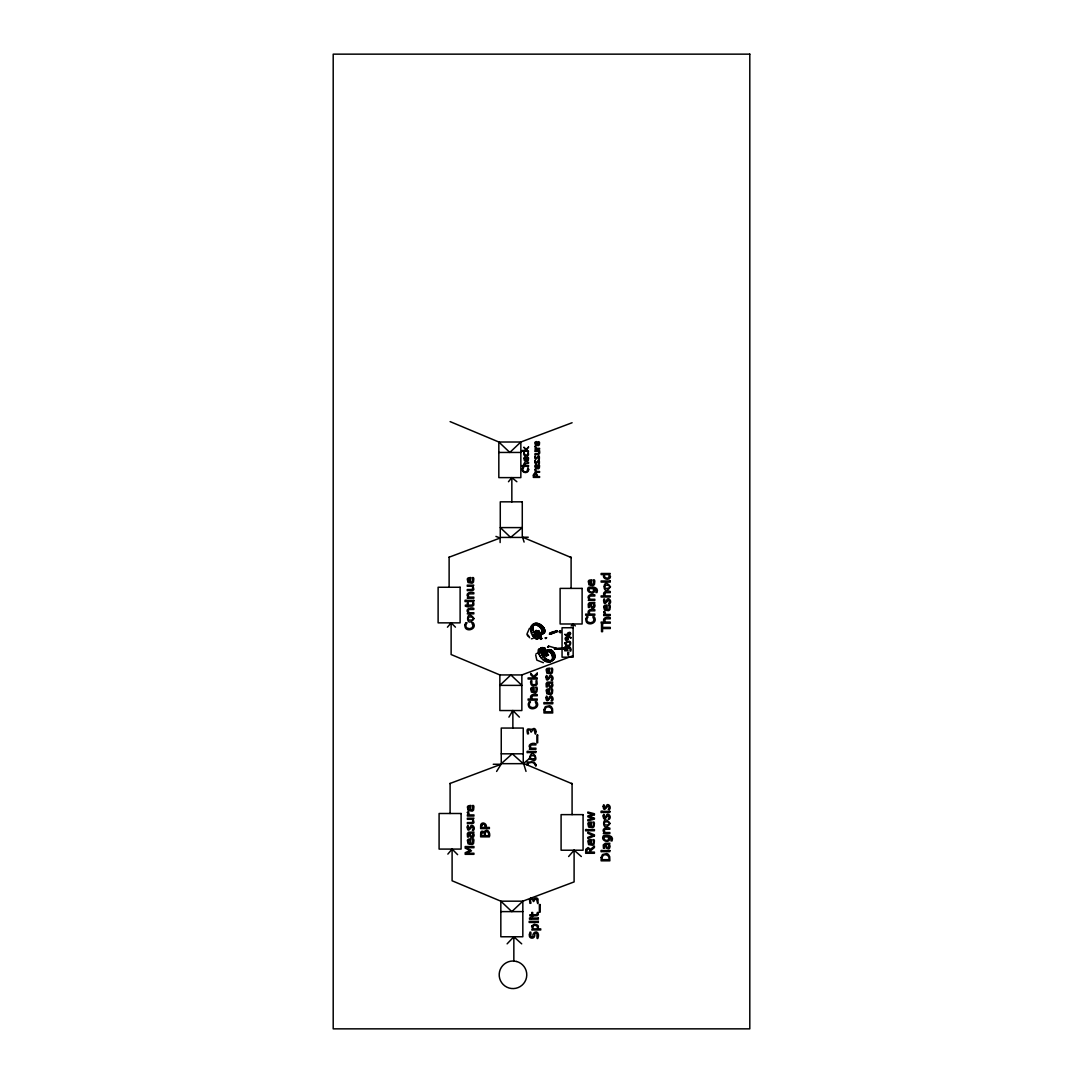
<?xml version="1.0" encoding="UTF-8"?>
<svg xmlns="http://www.w3.org/2000/svg" width="1083" height="1083" viewBox="0 0 1083 1083"><rect width="100%" height="100%" fill="white"/><g stroke="black" fill="none" stroke-linecap="round" stroke-linejoin="round"><path stroke-width="1.5" d="M546.414 638.063L545.534 637.955L546.157 638.334M538.305 631.836L538.684 630.563L537.764 632.986L537.276 630.78M538.63 632.662L539.307 631.227L538.129 631.66M537.858 638.726L538.644 637.373L537.006 634.706L539.388 633.352L540.755 634.773L540.796 636.777L536.938 639.132C532.132 637.44 529.465 630.861 531.32 626.15C535.977 617.5 550.963 630.306 541.866 634.327M540.241 637.373L539.32 637.779C534.515 636.087 531.848 629.507 533.702 624.796L534.988 623.618M539.672 635.139C546.956 633.271 537.94 622.251 532.606 624.972M550.502 661.618C555.051 658.775 551.274 649.962 546.157 651.181C551.139 645.996 557.731 655.377 553.711 659.601C547.416 666.438 537.29 657.002 538.441 649.678L542.773 647.58L544.681 648.392L545.9 650.626L543.287 652.548L545.9 650.626M545.967 653.239L548.431 651.316L548.539 649.827M552.885 660.264C546.59 662.241 539.997 654.389 540.823 648.324L541.595 647.58M537.669 631.037L536.978 631.727L538.089 631.876M535.056 633.284L536.207 633.677L535.083 631.971M535.855 634.286L535.286 634.178M540.255 638.239L540.498 639.363L541.987 638.51L540.945 637.589M540.539 638.293L540.715 639.038L541.703 638.469L540.999 637.86M534.988 633.582L535.029 632.675L535.625 633.176M535.002 632.486L535.273 631.565M546.157 651.181L548.188 650.247L543.856 652.887L544.776 652.927M547.199 653.049L545.71 654.01L546.157 655.337L547.199 655.31M538.535 636.235L544.844 632.106L542.583 632.364L544.79 630.089L541.947 630.265L543.856 627.937L540.728 628.208L543.111 626.854L539.713 627.084L542.082 625.73L538.305 625.933L539.456 623.903L536.031 624.905M549.392 662.092L554.306 658.924L552.384 659.276L554.943 656.46L552.574 657.814L554.821 655.147L552.438 656.501L554.482 653.997L551.64 654.376L553.345 651.871L550.286 652.413L551.572 650.206L549.189 651.56L550.787 649.814L546.049 652.67M543.476 654.308L542.732 654.552L543.72 654.024L544.614 655.756M508.915 717.136L512.868 710.543L519.38 717.136M529.533 628.208L526.988 633.893L528.788 636.276L527.123 635.031M496.596 771.448L501.104 764.26L493.239 764.26M609.445 848.206L610.04 846.703A3.263 3.263 0 0 0 609.431 844.754L609.851 843.251L605.411 843.251L603.258 844.902L603.434 848.246L604.558 848.246L604.165 845.43L605.519 844.347L606.331 848.111L608.389 848.788A1.922 1.922 0 0 0 609.445 848.206M508.469 481.732L511.839 477.617L516.862 481.732M447.848 854.108L452.098 849.086L457.622 854.663M447.428 627.206L451.124 622.86L455.442 627.152M568.616 856.518L574.098 850.223L581.341 856.518M542.664 648.379L544.857 647.864L544.37 649.164M544.18 648.934L544.505 648.054L543.436 647.986M507.115 943.848L513.843 936.768L521.708 943.848M549.758 633.325L549.379 634.178L550.326 634.272L556.892 631.822L557.42 630.739L549.758 633.325L550.719 633.42L550.326 634.272M556.296 630.59L555.769 631.673L556.892 631.822M556.405 630.793C559.234 631.822 550.002 630.604 549.866 634.205M563.566 648.094C570.335 649.935 539.266 647.742 564.067 649.11L564.135 647.742L555.024 648.595M571.134 626.001L573.11 623.984L575.357 625.92M543.937 633.257L542.163 633.257L540.417 634.828L541.432 632.269L538.806 633.758M548.648 646.768L547.795 646.971L548.688 646.47M501.253 763.664L512.259 753.822L523.251 763.664L523.251 728.06L501.253 728.06L501.253 763.664L523.251 763.664M542.718 650.924L544.925 649.665L546.13 650.179M543.287 650.802L544.763 649.962M560.398 631.416L559.004 631.795M526.013 771.394L523.576 763.434L529.397 758.574C532.01 744.454 542.502 766.547 529.397 758.574M547.876 651.059L549.731 649.597L547.362 650.951M548.404 651.167L550.259 649.705L545.818 652.223M530.562 898.24L529.506 899.756L529.939 903.344C532.768 904.075 528.626 899.946 531.32 899.242C533.405 898.497 532.809 903.195 534.054 901.042C537.087 894.423 536.951 904.088 537.94 903.601L538.048 899.147A2.613 2.613 0 0 0 536.302 897.888C533.188 898.457 533.96 900.122 530.995 898.078M545.778 652.927L547.105 651.573L543.639 652.968M565.678 645.901L566.152 645.671M537.29 634.57L541.432 632.269M538.413 633.839L540.255 632.702L537.276 634.313M533.54 624.647L535.909 623.294M531.32 626.15L533.702 624.796M534.812 624.647L537.195 623.294M530.805 627.558L533.188 626.204M530.67 628.966L533.053 627.612M538.305 625.933L540.688 624.58M530.846 631.091L533.229 629.737M531.401 633.068L533.784 631.714M541.473 629.291L543.856 627.937M532.443 635.22L534.826 633.866M541.947 630.265L544.329 628.912M533.229 636.438L535.611 635.085M542.407 631.443L544.79 630.089M537.669 635.098L541.649 632.729L542.163 633.257L539.781 634.611M542.583 632.364L544.966 631.01M534.298 637.643L536.667 636.29M538.373 636.127L540.755 634.773M541.554 634.611L544.559 632.702L542.461 633.46M535.692 638.78L538.075 637.427M538.644 637.373L541.026 636.019M536.938 639.132L540.796 636.777M538.441 649.678L540.823 648.324M539.212 648.934L542.773 647.58M538.237 651.127L540.62 649.773M540.39 648.934L543.788 647.851M541.405 649.204L542.299 649.746L544.681 648.392M538.413 652.494L540.796 651.14M543.517 651.98L543.192 650.883L545.575 649.529M538.82 653.794L541.202 652.453M539.862 655.946L542.245 654.592M550.286 652.413L552.668 651.059M541.189 657.787L543.571 656.433M550.963 653.225L553.345 651.871M551.64 654.376L554.009 653.022M542.962 659.588L545.345 658.234M552.113 655.35L554.482 653.997M544.356 660.698L546.739 659.344M546.089 661.659L548.472 660.305M552.384 659.276L554.767 657.923M548.282 662.16L550.665 660.806M537.006 634.435L538.941 633.352M560.155 632.865L560.913 632.364M544.004 652.954L546.306 652.034L544.086 653.577M566.26 645.563L565.597 646.226M539.794 634.936L541.013 634.652L538.089 636.587M556.797 631.619L550.232 634.11L550.218 633.393M572.095 422.749L520.842 442.013L498.83 442.013L450.108 421.612M448.863 557.298L500.129 538.034L500.129 542.556M451.124 622.86L451.124 654.538L499.859 674.939L521.857 674.939L573.11 655.675M449.851 783.537L501.104 764.26M547.24 654.971L548.458 654.552L546.414 654.254L548.512 655.323L547.037 654.416M536.071 653.699L537.899 653.13M545.805 651.6L548.201 650.869M531.401 638.848L533.174 638.347M559.857 630.726L560.656 630.861L559.424 631.836M555.173 648.934L555.85 648.27M555.268 649.299L556.283 648.297L548.567 646.091L547.565 647.092L548.445 647.214L548.567 646.091M564.135 647.742L562.97 648.406L563.39 649.272M537.52 633.893L539.266 634.083M547.091 655.662L546.157 655.337L546.807 654.47M555.389 649.083L563.512 649.015M498.83 452.45L520.842 452.45M524.091 542.069L522.602 537.209L528.26 537.209M573.164 627.747L562.05 627.747L562.05 657.178L573.164 657.178L573.11 623.984M501.253 753.822L523.251 753.822M500.833 911.615L522.832 911.615M570.375 557.204L571.107 557.204L571.107 588.394M571.35 783.442L572.081 783.442L572.081 814.633M545.67 651.194L546.36 651.221M543.287 652.548L543.977 652.575M543.395 662.715L536.816 660.116L535.679 654.931M495.933 536.396L500.129 538.034M542.448 653.942L542.014 652.859L542.664 653.306M522.602 537.209L571.337 557.61M523.576 763.434L572.311 783.835M529.614 637.725L527.99 635.802M542.299 649.746L543.192 650.883M545.71 654.01L546.698 655.296M546.563 656.46L544.735 654.349L545.169 655.77M537.29 631.227L537.764 632.986M574.098 850.223L574.098 881.914L522.832 901.178L500.833 901.178L452.098 880.777L452.098 849.086M521.857 674.939L521.857 710.543L499.859 710.543L499.859 674.939M513.843 936.768L513.843 961.366M512.868 710.543L512.868 728.06M511.839 477.617L511.839 501.957M450.095 783.442L450.095 813.495M449.12 557.204L449.12 587.257M545.304 637.928L545.697 638.618L546.644 637.63L545.304 637.928M467.382 812.318L468.343 814.93L467.369 814.93L467.369 816.027L473.934 816.027L473.934 814.93L469.277 814.93L468.573 811.993L467.382 812.318M534.907 446.48L535.598 448.335L534.907 449.12L539.591 449.12L539.591 448.335L536.261 448.335L535.76 446.237L534.907 446.48M534.907 469.643L535.598 471.498L534.907 472.283L539.591 472.283L539.591 471.498L536.261 471.498L535.76 469.413L534.907 469.643M603.732 611.854L604.68 614.467L603.718 614.467L603.718 615.564L610.27 615.564L610.27 614.467L605.614 614.467L604.923 611.529L603.732 611.854M481.678 833.328L481.637 835.683L484.155 835.683C485.468 833.775 482.463 830.539 481.678 833.328M544.004 709.649L543.964 712.98L552.696 712.98L552.533 708.824L551.355 706.712A4.291 4.291 0 0 0 549.474 705.723L545.304 706.685L544.004 709.649M601.16 857.492L601.119 860.823L609.851 860.823L609.688 856.68L608.511 854.568A4.291 4.291 0 0 0 606.629 853.566L602.459 854.541L601.16 857.492M480.676 825.503L480.635 828.603L489.381 828.603L489.381 827.439L486.118 827.439C487.81 823.378 481.028 820.833 480.676 825.503M485.184 832.881L485.143 835.683L488.392 835.683C489.976 833.26 486.253 829.375 485.184 832.881M533.364 475.193L533.337 477.4L539.591 477.4L539.591 476.574L537.263 476.574C538.454 473.664 533.621 471.85 533.364 475.193M480.717 832.827L480.635 836.848L489.381 836.848C490.707 834.113 488.311 828.102 484.913 831.04C484.71 833.274 480.987 829.009 480.717 832.827M529.452 934.263C528.111 939.475 535.841 939.53 534.691 934.101C538.887 929.823 535.625 939.733 537.777 938.474L538.292 936.944A7.527 7.527 0 0 0 538.413 934.426C537.601 929.566 531.97 932.477 532.931 936.551C528.694 939.462 532.498 930.947 530.02 932.097L529.452 934.263M464.959 624.959C463.93 633.23 478.131 629.792 473.19 622.698L471.822 622.698L472.973 625.73L472.12 627.842L469.453 628.736L466.8 627.883A2.613 2.613 0 0 1 465.974 626.367A4.142 4.142 0 0 1 466.191 624.214L467.071 622.779L465.69 622.698L464.959 624.959M467.247 827.074C467.761 835.846 472.797 822.376 473.095 828.495A4.427 4.427 0 0 1 472.296 830.282L473.542 830.336C476.236 827.398 471.01 822.444 470.157 827.453C468.059 832.245 469.074 824.84 467.707 825.476L467.247 827.074M534.812 457.012C535.178 463.28 538.765 453.655 538.996 458.028A3.168 3.168 0 0 1 538.413 459.3L539.307 459.341C540.133 449.919 535.016 463.077 535.137 455.875L534.812 457.012M534.812 461.493C535.178 467.748 538.765 458.123 538.996 462.509A3.168 3.168 0 0 1 538.413 463.781L539.307 463.822C540.146 454.413 535.002 467.545 535.137 460.343L534.812 461.493M528.396 703.95C527.367 712.208 541.554 708.783 536.613 701.689L535.259 701.689L536.41 704.708L535.557 706.833L532.89 707.727L530.223 706.874A2.613 2.613 0 0 1 529.397 705.358A4.142 4.142 0 0 1 529.614 703.205L530.494 701.77L529.113 701.689L528.396 703.95M536.085 731.553L535.543 734.139C534.555 734.64 534.677 724.974 531.658 731.594C530.399 733.746 530.995 729.035 528.924 729.793C526.23 730.511 530.359 734.599 527.543 733.895C525.431 725.082 530.697 731.377 533.892 728.439A2.613 2.613 0 0 1 535.638 729.685L536.085 731.553M546.022 677.024C546.536 685.796 551.558 672.326 551.87 678.445A4.427 4.427 0 0 1 551.071 680.232L552.303 680.3C554.997 677.349 549.785 672.394 548.932 677.403C546.807 682.236 547.849 674.682 546.482 675.426L546.022 677.024M546.022 697.669C546.536 706.441 551.558 692.971 551.87 699.09A4.427 4.427 0 0 1 551.071 700.877L552.303 700.945C554.997 697.994 549.785 693.039 548.932 698.048C546.807 702.894 547.849 695.327 546.482 696.071L546.022 697.669M585.957 619.029C584.928 627.287 599.129 623.862 594.188 616.769L592.821 616.769L593.971 619.787L593.118 621.913L590.452 622.806L587.785 621.953A2.613 2.613 0 0 1 586.959 620.437A4.142 4.142 0 0 1 587.189 618.285L588.069 616.85L586.688 616.769L585.957 619.029M603.597 600.442C604.097 609.215 609.133 595.745 609.431 601.864A4.427 4.427 0 0 1 608.632 603.651L609.878 603.718C612.572 600.767 607.36 595.812 606.494 600.821C604.395 605.627 605.411 598.209 604.043 598.845L603.597 600.442M603.177 806.334C603.691 815.106 608.714 801.637 609.025 807.756A4.427 4.427 0 0 1 608.226 809.556L609.458 809.61C612.152 806.659 606.94 801.704 606.074 806.713C603.976 811.519 604.991 804.114 603.637 804.737L603.177 806.334M603.177 815.905C603.691 824.677 608.714 811.194 609.025 817.327A4.427 4.427 0 0 1 608.226 819.114L609.458 819.168C612.152 816.23 606.94 811.275 606.074 816.284C603.976 821.076 604.991 813.671 603.637 814.308L603.177 815.905M536.031 764.639L535.868 766.182C534.109 764.3 534.758 760.794 528.098 763.217L528.098 765.072L527.164 765.072L527.164 762.053L534.176 762.107L536.031 764.639M596.313 590.438L595.894 592.536L597.017 592.536C599.251 587 591.887 586.35 588.259 587.446C584.644 593.579 597.599 595.42 593.931 588.556L595.799 588.935L596.313 590.438M611.354 838.811L610.934 840.895L612.057 840.895C614.291 835.359 606.913 834.709 603.299 835.805C599.684 841.938 612.626 843.779 608.957 836.915L610.839 837.294L611.354 838.811M472.987 603.881L471.985 605.086L468.194 605.113L468.194 602.825L467.26 602.825L467.26 605.113L465.379 605.113L465.379 606.209L468.194 606.954L468.194 606.209L472.702 606.074L473.812 605.045L473.758 602.825L472.77 602.825L472.987 603.881M537.479 913.51L536.478 914.715L532.687 914.742L532.687 912.468L531.753 912.468L531.753 914.742L529.871 914.742L529.871 915.852L532.687 916.597L532.687 915.852L537.195 915.717L538.305 914.688L538.251 912.468L537.263 912.468L537.479 913.51M472.946 588.137L471.85 589.49L467.26 589.531L467.26 590.641L473.014 590.316A1.828 1.828 0 0 0 473.84 589.369L473.095 586.255L473.826 585.158L467.26 585.158L467.26 586.255L472.161 586.255L472.946 588.137M468.235 834.194L468.641 837.01L467.518 837.01L467.328 833.68L468.425 832.218L473.934 832.028L473.515 833.517A3.263 3.263 0 0 1 474.11 835.48L473.528 836.983A1.922 1.922 0 0 1 472.459 837.565C468.898 839 470.401 830.458 468.235 834.194M473.068 821.185L471.958 822.538L467.369 822.579L467.369 823.689L473.136 823.364A1.828 1.828 0 0 0 473.961 822.417L473.203 819.303L473.934 818.207L467.369 818.207L467.369 819.303L472.269 819.303L473.068 821.185M538.968 452.816L538.183 453.777L534.907 453.804L534.907 454.589L538.711 454.494L539.713 453.032L539.591 450.677L534.907 450.677L534.907 451.462L538.4 451.462L538.968 452.816M547.01 684.145L547.402 686.974L546.279 686.974L546.103 683.63L547.186 682.168L552.696 681.979L552.276 683.468A3.263 3.263 0 0 1 552.885 685.431L552.289 686.933A1.922 1.922 0 0 1 551.233 687.515C547.673 688.964 549.176 680.408 547.01 684.145M589.125 604.68L589.518 607.495L588.407 607.495L588.218 604.152L589.301 602.703L594.824 602.5L594.405 604.003A3.263 3.263 0 0 1 595 605.952L594.418 607.455A1.922 1.922 0 0 1 593.349 608.037C589.788 609.485 591.291 600.943 589.125 604.68M523.779 453.411L524.118 455.131A2.098 2.098 0 0 0 525.187 455.943L527.705 455.74A1.895 1.895 0 0 0 528.504 454.738L528.26 452.301C528.45 456.092 523.996 456.133 524.145 452.301L523.779 453.411M530.575 682.046L531.049 684.47A2.938 2.938 0 0 0 532.538 685.607L536.071 685.309A2.653 2.653 0 0 0 537.182 683.914L536.843 680.503C534.515 679.867 538.17 685.417 533.973 684.686C529.79 685.431 533.31 679.88 531.09 680.503L530.575 682.046M473.014 579.987L472.445 581.639L470.658 582.329L470.658 577.496L468.289 577.889A2.274 2.274 0 0 0 467.274 579.08L468.032 582.573L472.026 583.209A2.789 2.789 0 0 0 473.474 582.031L473.812 578.755L473.42 577.618L472.215 577.618L473.014 579.987M473.122 807.904L472.554 809.556L470.767 810.246L470.767 805.414L468.397 805.806A2.274 2.274 0 0 0 467.382 806.997L468.14 810.49L472.134 811.126A2.789 2.789 0 0 0 473.582 809.949L473.921 806.673L473.528 805.535L472.323 805.535L473.122 807.904M473.122 841.301L472.554 842.94L470.767 843.63L470.767 838.797L468.397 839.203A2.274 2.274 0 0 0 467.382 840.381L468.14 843.874L472.134 844.523A2.789 2.789 0 0 0 473.582 843.332L473.921 840.07L473.528 838.919L472.323 838.919L473.122 841.301M527.962 458.759C526.108 463.389 527.435 455.442 524.592 457.256A1.625 1.625 0 0 0 523.874 458.095L524.402 460.586L527.259 461.06A1.99 1.99 0 0 0 528.301 460.207L528.545 457.865L527.407 457.053L527.962 458.759M539.009 443.326C537.154 447.956 538.468 440.009 535.625 441.823A1.625 1.625 0 0 0 534.907 442.676L535.449 445.167L538.305 445.627A1.99 1.99 0 0 0 539.334 444.775L539.578 442.446L538.441 441.634L539.009 443.326M539.009 466.489C537.154 471.132 538.468 463.172 535.625 464.986A1.625 1.625 0 0 0 534.907 465.839L535.449 468.33L538.305 468.79A1.99 1.99 0 0 0 539.334 467.937L539.578 465.609L538.441 464.797L539.009 466.489M536.437 689.533L535.882 691.184L534.081 691.861L534.081 687.028L531.712 687.434A2.274 2.274 0 0 0 530.697 688.626L531.455 692.105L535.449 692.754A2.789 2.789 0 0 0 536.911 691.563L537.249 688.301L536.843 687.163L535.652 687.163L536.437 689.533M551.897 670.607L551.328 672.245L549.541 672.936L549.541 668.103L547.159 668.509A2.274 2.274 0 0 0 546.157 669.687L546.901 673.179L550.895 673.829A2.789 2.789 0 0 0 552.357 672.638L552.696 669.362L552.303 668.225L551.098 668.225L551.897 670.607M551.897 691.252L551.328 692.903L549.541 693.58L549.541 688.747L547.159 689.154A2.274 2.274 0 0 0 546.157 690.331L546.901 693.824L550.895 694.474A2.789 2.789 0 0 0 552.357 693.282L552.696 690.02L552.303 688.883L551.098 688.883L551.897 691.252M594.012 582.288L593.443 583.94L591.656 584.617L591.656 579.784L589.287 580.19A2.274 2.274 0 0 0 588.272 581.381L589.03 584.861L593.024 585.51A2.789 2.789 0 0 0 594.472 584.319L594.811 581.057L594.418 579.919L593.213 579.919L594.012 582.288M593.592 824.447L593.024 826.099L591.237 826.776L591.237 821.943L588.868 822.349A2.274 2.274 0 0 0 587.852 823.54L588.611 827.019L592.604 827.669A2.789 2.789 0 0 0 594.066 826.478L594.391 823.215L593.998 822.078L592.807 822.078L593.592 824.447M609.458 607.441L608.903 609.093L607.103 609.783L607.103 604.95L604.734 605.343A2.274 2.274 0 0 0 603.718 606.534L604.476 610.027L608.47 610.663A2.789 2.789 0 0 0 609.932 609.485L610.27 606.209L609.878 605.072L608.673 605.072L609.458 607.441M593.592 842.019L593.024 843.671L591.237 844.361L591.237 839.528L588.868 839.934A2.274 2.274 0 0 0 587.852 841.112L588.611 844.605L592.604 845.241A2.789 2.789 0 0 0 594.066 844.063L594.391 840.787L593.998 839.65L592.807 839.65L593.592 842.019M528.666 469.548C529.018 473.609 521.871 473.582 522.196 469.548A4.21 4.21 0 0 1 522.48 468.018L523.725 467.436L523.103 468.519A2.965 2.965 0 0 0 522.94 470.049A1.868 1.868 0 0 0 523.522 471.132C529.1 475.329 526.947 463.186 528.666 469.548M468.167 594.797L468.925 597.099L473.826 597.099L473.826 598.195L467.26 598.195L467.991 597.099C464.715 593.362 470.848 591.142 473.826 592.712L473.826 593.822L469.237 593.877L468.167 594.797M468.167 610.446L468.925 612.734L473.826 612.734L473.826 613.844L467.26 613.844L467.991 612.734C464.715 609.012 470.848 606.791 473.826 608.362L473.826 609.458L469.237 609.512L468.167 610.446M524.51 463.903L525.052 465.528L528.545 465.528L528.545 466.326L522.02 466.326L522.02 465.528C525.309 466.759 522.507 459.558 528.545 462.4L528.545 463.199L524.51 463.903M531.591 696.735L532.349 699.022L537.249 699.022L537.249 700.132L528.111 700.132L528.111 699.022L531.415 699.022C528.152 695.3 534.271 693.079 537.249 694.65L537.249 695.746L532.674 695.8L531.591 696.735M530.25 745.889L531.008 748.191L535.909 748.191L535.909 749.287L529.357 749.287L530.074 748.191C526.812 744.454 532.931 742.234 535.909 743.804L535.909 744.914L531.333 744.955L530.25 745.889M589.166 596.99L589.924 599.278L594.824 599.278L594.824 600.375L588.259 600.375L588.99 599.278C585.713 595.542 591.846 593.322 594.824 594.892L594.824 596.002L590.235 596.056L589.166 596.99M589.166 611.814L589.924 614.102L594.824 614.102L594.824 615.212L585.686 615.212L585.686 614.102L588.99 614.102C585.713 610.379 591.846 608.159 594.824 609.729L594.824 610.826L590.235 610.88L589.166 611.814M604.612 593.619L605.37 595.907L610.27 595.907L610.27 597.004L601.133 597.004L601.133 595.907L604.436 595.907C601.173 592.171 607.292 589.964 610.27 591.521L610.27 592.631L605.695 592.685L604.612 593.619M604.612 619.787L605.37 622.075L610.27 622.075L610.27 623.172L601.133 623.172L601.133 622.075L604.436 622.075C601.173 618.339 607.292 616.119 610.27 617.689L610.27 618.799L605.695 618.853L604.612 619.787M604.192 830.241L604.964 832.529L609.851 832.529L609.851 833.639L603.299 833.639L604.03 832.529C600.754 828.806 606.873 826.586 609.851 828.157L609.851 829.253L605.275 829.307L604.192 830.241M585.768 849.519L585.659 853.282L594.405 853.282L594.405 852.118L590.925 852.118L590.925 850.48L594.405 847.556L594.405 846.053L590.587 849.343L588.042 847.556L585.768 849.519M567.397 633.487C570.051 639.606 572.745 628.871 567.397 633.487M568.291 638.74C564.229 644.236 564.202 633.257 568.291 638.74M545.074 709.324L544.952 711.815L551.707 711.815C553.399 707.334 546.198 704.559 545.074 709.324M586.729 849.938L586.661 852.118L589.964 852.118L589.504 849.289A1.543 1.543 0 0 0 588.57 848.801L586.729 849.938M602.229 857.181L602.107 859.658L608.863 859.658C610.555 855.177 603.353 852.402 602.229 857.181M570.348 649.286L570.308 649.732A3.655 3.655 0 0 1 569.834 650.991L570.714 651.045A4.494 4.494 0 0 0 571.079 649.259L570.159 647.336A2.22 2.22 0 0 0 568.968 646.984L568.467 647.025A1.57 1.57 0 0 0 567.451 647.688L567.099 649.976L565.434 649.976L565.434 647.025L564.703 647.025L564.703 650.775L567.925 650.775C566.328 648.514 570.105 646.402 570.348 649.286M593.701 590.411C593.362 593.755 587.094 591.697 589.436 588.556L593.01 588.556L593.701 590.411M608.741 838.77C608.402 842.114 602.134 840.056 604.476 836.915L608.05 836.915L608.741 838.77M474.002 618.569C465.528 630.672 465.5 606.494 474.002 618.569M481.718 825.381L481.637 827.439L485.13 827.439L484.602 824.596A1.692 1.692 0 0 0 483.316 824.095L481.718 825.381M534.109 475.099L534.054 476.574L536.545 476.574L535.963 474.381L534.109 475.099M610.446 586.837C601.986 598.926 601.945 574.762 610.446 586.837M610.04 823.459C601.566 835.562 601.539 811.384 610.04 823.459M468.073 618.149L469.007 620.18L472.418 619.963A1.597 1.597 0 0 0 473.014 619.002L473.014 618.163A1.611 1.611 0 0 0 472.418 617.188L469.44 616.809L468.073 618.149M530.156 756.895L531.09 758.926L534.501 758.709A1.597 1.597 0 0 0 535.097 757.734L535.097 756.909A1.611 1.611 0 0 0 534.515 755.934L531.523 755.555L530.156 756.895M604.517 586.417L605.451 588.448L608.863 588.231A1.597 1.597 0 0 0 609.458 587.257L609.458 586.417A1.611 1.611 0 0 0 608.876 585.456L605.884 585.077L604.517 586.417M609.404 576.44C608.998 579.757 602.581 577.821 604.896 574.586L608.66 574.586L609.404 576.44M604.111 823.039L605.031 825.07L608.443 824.853A1.597 1.597 0 0 0 609.052 823.879L609.052 823.053A1.611 1.611 0 0 0 608.456 822.078L605.465 821.699L604.111 823.039M532.66 926.588L533.364 928.862L537.087 928.862C539.212 925.843 533.784 923.785 532.66 926.588M564.622 643.112C569.793 653.266 575.114 635.626 564.622 643.112M531.631 926.141L532.443 928.862L531.753 929.959L540.728 929.959L540.728 928.862L537.98 928.862L538.386 926.52A2.708 2.708 0 0 0 537.534 925.058L534.203 924.232L531.631 926.141M610.446 576.697C610.027 581.368 601.2 579.039 603.976 574.586L601.133 574.586L601.133 573.489L610.27 573.489L609.58 574.586L610.446 576.697M565.312 643.275C569.265 650.017 573.76 638.496 565.312 643.275M473.081 835.074C472.635 838.161 469.453 835.128 470.496 833.125L472.31 833.125L473.081 835.074M551.856 685.025C551.409 688.111 548.228 685.092 549.257 683.075L551.085 683.075L551.856 685.025M593.971 605.559C593.525 608.646 590.343 605.614 591.372 603.597L593.2 603.597L593.971 605.559M609.012 846.31C608.565 849.397 605.383 846.365 606.412 844.347L608.24 844.347L609.012 846.31M536.911 631.822L536.721 633.054L535.489 630.834L535.828 631.714L536.18 630.306L536.911 631.822M468.113 579.54L468.289 581.436L469.805 582.329L469.805 578.566L468.113 579.54M468.222 807.458L468.397 809.353L469.927 810.246L469.927 806.483L468.222 807.458M524.47 458.434L525.688 460.41L525.688 457.73L524.47 458.434M468.222 840.855L468.397 842.75L469.927 843.63L469.927 839.866L468.222 840.855M535.503 443.001L536.721 444.991L536.721 442.311L535.503 443.001M535.503 466.177L536.721 468.154L536.721 465.473L535.503 466.177M531.536 689.086L531.712 690.981L533.242 691.861L533.242 688.111L531.536 689.086M546.996 670.16L547.159 672.056L548.688 672.936L548.688 669.172L546.996 670.16M546.996 690.805L547.159 692.7L548.688 693.58L548.688 689.817L546.996 690.805M589.111 581.842L589.287 583.737L590.804 584.617L590.804 580.867L589.111 581.842M604.558 606.994L604.734 608.89L606.263 609.783L606.263 606.02L604.558 606.994M588.692 824.001L588.868 825.896L590.397 826.776L590.397 823.026L588.692 824.001M588.692 841.572L588.868 843.467L590.397 844.361L590.397 840.598L588.692 841.572M567.736 638.74C564.866 641.732 564.839 635.762 567.736 638.74M570.511 633.839C567.641 636.831 567.614 630.847 570.511 633.839M565.908 646.727L566.301 647.878L567.465 647.214L565.908 646.727M566.098 646.889L567.14 647.214L566.098 646.889M520.842 442.013L509.836 452.45L498.83 442.013L498.83 477.617L520.842 477.617L520.842 442.013M510.851 674.939L499.859 685.377L521.857 685.377L510.851 674.939M522.832 901.178L511.839 911.615L500.833 901.178L500.833 936.768L522.832 936.768L522.832 901.178M528.545 447.049L526.027 449.377L523.861 447.198L526.203 450.474L522.02 450.474L522.02 451.259L528.545 451.259L526.5 449.959L528.545 447.049M537.249 673.139L533.716 676.415L530.697 673.369L530.697 674.75L533.973 677.944L528.111 677.944L528.111 679.041L537.249 679.041L537.249 677.944L534.379 677.227L537.249 674.601L537.249 673.139M522.277 527.597L510.648 537.425L500.278 527.597L522.277 527.597M547.416 653.509L546.766 653.956L547.416 653.509M470.063 850.412L465.189 852.741L465.189 854.325L473.934 854.325L473.934 853.242L466.394 853.242L471.525 850.832L466.394 847.705L473.934 847.705L473.934 846.54L465.189 846.54L465.189 848.165L470.063 850.412M594.405 835.941L587.852 838.58L587.852 837.376L593.064 835.345L587.852 833.341L587.852 832.177L594.405 834.831L594.405 835.941M594.405 814.754L589.355 816.433L594.405 818.112L594.405 819.127L587.852 820.86L587.852 819.709L592.929 818.504L587.852 816.866L587.852 815.946L592.929 814.267L587.852 813.13L587.852 812.02L594.405 813.739L594.405 814.754M749.802 54.15L333.198 54.15L333.198 1028.85L749.802 1028.85L749.802 54.15M522.277 501.835L500.278 501.835L500.278 537.425L522.277 537.425L522.277 501.835M610.27 580.989L601.133 580.989L601.133 582.085L610.27 582.085L610.27 580.989M460.113 587.257L438.114 587.257L438.114 622.86L460.113 622.86L460.113 587.257M582.112 588.394L560.114 588.394L560.114 623.984L582.112 623.984L582.112 588.394M466.164 600.307L465.027 600.307L465.027 601.552L466.164 601.552L466.164 600.307M473.826 600.375L467.26 600.375L467.26 601.485L473.826 601.485L473.826 600.375M602.568 624.255L601.525 624.255L601.525 631.673L602.568 631.673L602.568 628.546L610.27 628.546L610.27 627.382L602.568 627.382L602.568 624.255M568.589 652.48L567.83 652.48L567.83 655.093L568.589 655.093L568.589 652.48M545.047 702.61L543.896 702.61L543.896 703.855L545.047 703.855L545.047 702.61M552.696 702.691L546.143 702.691L546.143 703.788L552.696 703.788L552.696 702.691M537.669 735.1L536.965 735.1L536.965 742.789L537.669 742.789L537.669 735.1M528.247 751.399L527.11 751.399L527.11 752.644L528.247 752.644L528.247 751.399M535.909 751.467L529.357 751.467L529.357 752.577L535.909 752.577L535.909 751.467M602.202 811.275L601.051 811.275L601.051 812.521L602.202 812.521L602.202 811.275M609.851 811.357L603.299 811.357L603.299 812.453L609.851 812.453L609.851 811.357M461.101 813.495L439.089 813.495L439.089 849.086L461.101 849.086L461.101 813.495M583.087 814.633L561.089 814.633L561.089 850.223L583.087 850.223L583.087 814.633M586.742 829.551L585.605 829.551L585.605 830.796L586.742 830.796L586.742 829.551M594.405 829.619L587.852 829.619L587.852 830.729L594.405 830.729L594.405 829.619M602.202 850.466L601.051 850.466L601.051 851.712L602.202 851.712L602.202 850.466M609.851 850.534L603.299 850.534L603.299 851.644L609.851 851.644L609.851 850.534M540.079 904.549L539.375 904.549L539.375 912.238L540.079 912.238L540.079 904.549M530.656 917.978L529.519 917.978L529.519 919.223L530.656 919.223L530.656 917.978M538.319 918.059L531.753 918.059L531.753 919.156L538.319 919.156L538.319 918.059M538.319 921.349L529.181 921.349L529.181 922.459L538.319 922.459L538.319 921.349M516.55 961.474L512.976 961A13.795 13.795 0 0 0 500.481 980.629A13.795 13.795 0 0 0 523.549 983.662A13.795 13.795 0 0 0 516.55 961.474M570.944 637.576L564.703 634.313L570.944 638.266L570.944 637.576"/></g></svg>
